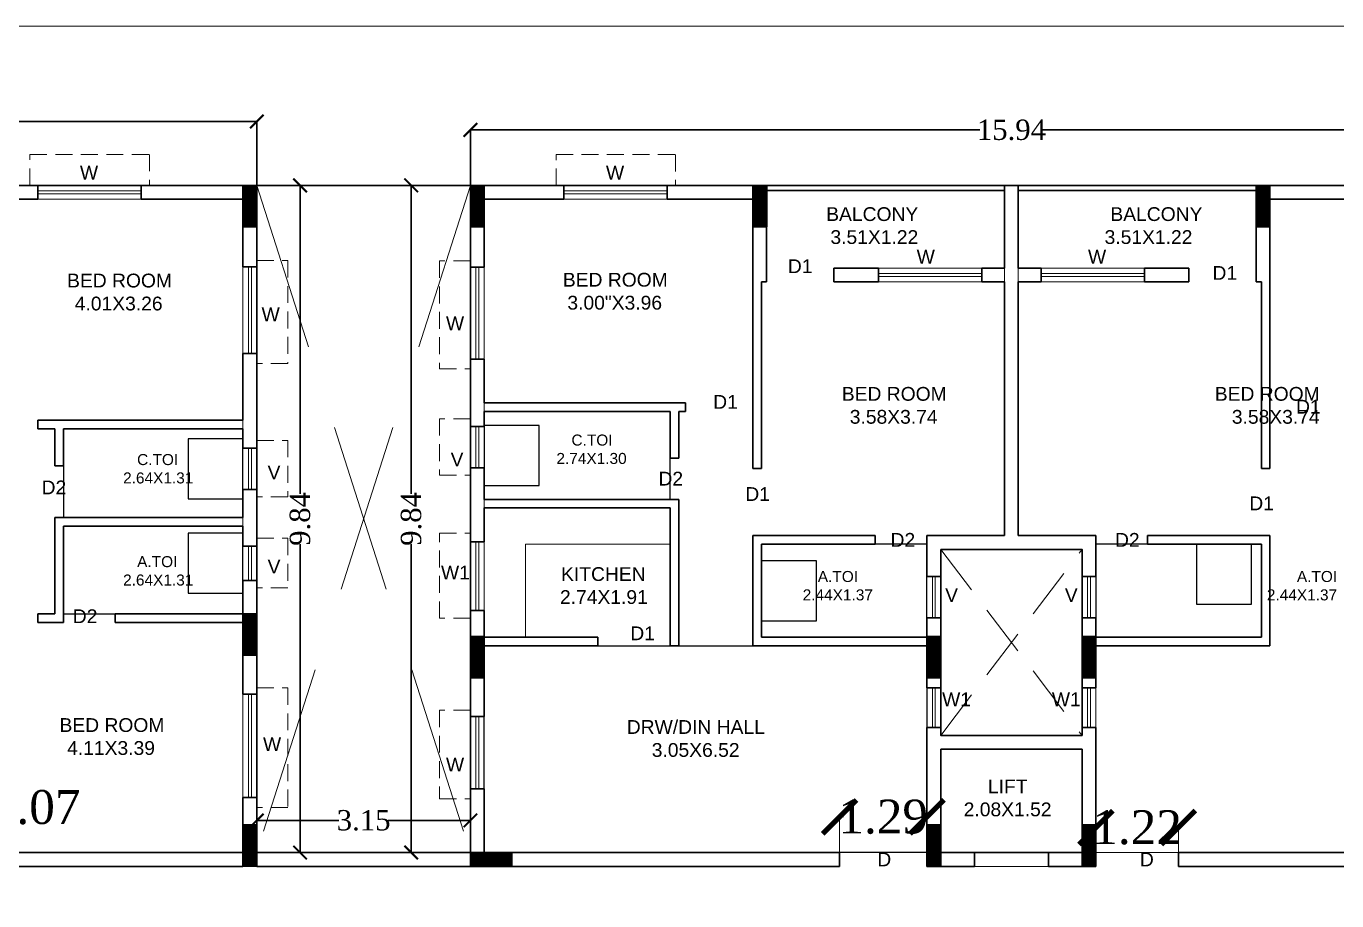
# Model space of a CAD drawing. Header units: metres. Extents: x 0 to 63445, y 32350 to 32804.
# Drawn here: x 63177.81 to 63197.13, y 32791.58 to 32804.48 of the extents above; entities that cross this region are included whole.
import ezdxf

# ---------------------------------------------------------------- set-up
doc = ezdxf.new("R2010")
doc.units = ezdxf.units.M
doc.header["$MEASUREMENT"] = 0
doc.header["$PDMODE"] = 34
doc.header["$PDSIZE"] = -10
for name, pattern in [('CONTINULUS', [0]), ('DASHED', [0.75, 0.5, -0.25]), ('DASHED2', [0.375, 0.25, -0.125])]:
    doc.linetypes.add(name, pattern=pattern)
doc.layers.get('0').update_dxf_attribs({"lineweight": 25})
doc.layers.add('BLK_1_FLR_0_BATH', color=3, linetype='Continuous', plot=False)
doc.layers.add('BLK_1_FLR_0_WATER_CLOSET', color=2, linetype='Continuous', plot=False)
for name, color, linetype, lineweight in [('BLK_1_FLR_0_BLT_UP_AREA', 14, 'DASHED', 9), ('BLK_1_FLR_0_BLT_UP_AREA_DEDUCT', 41, 'DASHED', 9), ('BLK_1_FLR_0_EXIT_WIDTH_DOOR', 7, 'Continuous', 0), ('BLK_1_FLR_0_LIFT_1', 1, 'DASHED', 9), ('BLK_1_FLR_0_UNITFA', 7, 'Continuous', 0), ('COLUMN', 1, 'Continuous', 30), ('DIM', 56, 'Continuous', 20), ('elev', 252, 'Continuous', 20), ('ELEVATION', 142, 'Continuous', 9), ('hatch', 251, 'Continuous', 20), ('TEXT-2', 65, 'Continuous', 18), ('wall', 7, 'Continuous', 30), ('window', 154, 'Continuous', 9)]:
    doc.layers.add(name, color=color, linetype=linetype, lineweight=lineweight)
doc.layers.add('BLK_1_FLR_0_CARPET_AREA', color=25, linetype='Continuous')
doc.layers.add('text', color=65, linetype='Continuous')
doc.styles.add('AutoDCRFont', font='arial.ttf')
doc.styles.get("Standard").update_dxf_attribs({"font": 'arial.ttf', "height": 0.4})
doc.styles.add('TNR', font='times.ttf', dxfattribs={"height": 0.5})
doc.dimstyles.new('ARCHANA', dxfattribs={"dimscale": 0, "dimtxt": 0.5, "dimasz": 0.5, "dimexe": 0, "dimexo": 0, "dimgap": 0, "dimtad": 0, "dimzin": 0, "dimdsep": 46, "dimtxsty": 'TNR', "dimblk": 'ARCHTICK', "dimcen": 0.09, "dimclrd": 36, "dimclre": 36, "dimclrt": 7, "dimadec": 0, "dimazin": 0, "dimtfac": 1, "dimtofl": 0, "dimtmove": 0, "dimatfit": 3, "dimldrblk": 'ARCHTICK', "dimfxl": 1, "dimfrac": 2, "dimtolj": 1, "dimtzin": 0, "dimlwd": -1, "dimlwe": -1, "dimarcsym": 0})

# ---------------------------------------------------------------- blocks, each defined once
blk = doc.blocks.new('A$C7D115503')
at = {"layer": 'COLUMN', "ltscale": 3}
h = blk.add_hatch(dxfattribs=at)
h.set_pattern_fill('ANSI31', color=256, style=0)
h.paths.add_polyline_path([(-14.36, -11.59), (-6.36, -11.59), (-6.36, 12.41), (-14.36, 12.41)])
at = {"layer": 'COLUMN', "ltscale": 0.05}
for p, q in [((-14.36, 12.41), (-6.36, 12.41)), ((-14.36, 12.41), (-14.36, -11.59)), ((-6.36, 12.41), (-6.36, -11.59)), ((-6.36, -11.59), (-14.36, -11.59))]:
    blk.add_line(p, q, dxfattribs=at)
blk = doc.blocks.new('_ArchTick')
at = {"color": 0, "linetype": 'ByBlock', "const_width": 0.15}
blk.add_lwpolyline([(-0.5, -0.5), (0.5, 0.5)], dxfattribs=at)
blk = doc.blocks.new('*D202')
at = {"layer": 'Defpoints', "color": 0, "ltscale": 0.5, "transparency": 16777216}
for p in [(63181.212, 32803.071), (63170.897, 32802.129), (63181.212, 32802.129)]:
    blk.add_point(p, dxfattribs=at)
at = {"layer": 'wall', "color": 36, "ltscale": 0.5, "transparency": 16777216}
for p, q in [((63170.897, 32802.129), (63170.897, 32803.071)), ((63170.897, 32803.071), (63175.609, 32803.071)), ((63181.212, 32803.071), (63176.5, 32803.071)), ((63181.212, 32802.129), (63181.212, 32803.071))]:
    blk.add_line(p, q, dxfattribs=at)
at = {"layer": 'wall', "color": 36, "ltscale": 0.5, "transparency": 16777216, "xscale": 0.2, "yscale": 0.2, "zscale": 0.2, "rotation": 180}
blk.add_blockref('_ArchTick', (63170.897, 32803.071), dxfattribs=at)
at = {"layer": 'wall', "color": 36, "ltscale": 0.5, "transparency": 16777216, "xscale": 0.2, "yscale": 0.2, "zscale": 0.2}
blk.add_blockref('_ArchTick', (63181.212, 32803.071), dxfattribs=at)
at = {"layer": 'wall', "color": 7, "ltscale": 0.5, "transparency": 16777216, "insert": (63176.054, 32803.071), "char_height": 0.5, "attachment_point": 5, "style": 'TNR'}
blk.add_mtext('\\A1;{\\H0.6x;10.31}', dxfattribs=at)
blk = doc.blocks.new('*D203')
at = {"layer": 'Defpoints', "color": 0, "ltscale": 0.5, "transparency": 16777216}
for p in [(63181.212, 32802.129), (63181.212, 32792.29), (63181.85, 32792.29)]:
    blk.add_point(p, dxfattribs=at)
at = {"layer": 'wall', "color": 36, "ltscale": 0.5, "transparency": 16777216}
for p, q in [((63181.212, 32802.129), (63181.85, 32802.129)), ((63181.85, 32802.129), (63181.85, 32797.581)), ((63181.85, 32792.29), (63181.85, 32796.838)), ((63181.212, 32792.29), (63181.85, 32792.29))]:
    blk.add_line(p, q, dxfattribs=at)
at = {"layer": 'wall', "color": 36, "ltscale": 0.5, "transparency": 16777216, "xscale": 0.2, "yscale": 0.2, "zscale": 0.2}
for p, rotation in [((63181.85, 32802.129), 90), ((63181.85, 32792.29), 270)]:
    blk.add_blockref('_ArchTick', p, dxfattribs=dict(at, rotation=rotation))
at = {"layer": 'wall', "color": 7, "ltscale": 0.5, "transparency": 16777216, "insert": (63181.85, 32797.21), "char_height": 0.5, "attachment_point": 5, "rotation": 90, "style": 'TNR'}
blk.add_mtext('\\A1;{\\H0.6x;9.84}', dxfattribs=at)
blk = doc.blocks.new('*D204')
at = {"layer": 'Defpoints', "color": 0, "ltscale": 0.5, "transparency": 16777216}
for p in [(63184.36, 32792.764), (63181.212, 32792.29), (63184.36, 32792.29)]:
    blk.add_point(p, dxfattribs=at)
at = {"layer": 'wall', "color": 36, "ltscale": 0.5, "transparency": 16777216}
for p, q in [((63181.212, 32792.29), (63181.212, 32792.764)), ((63181.212, 32792.764), (63182.422, 32792.764)), ((63184.36, 32792.764), (63183.15, 32792.764)), ((63184.36, 32792.29), (63184.36, 32792.764))]:
    blk.add_line(p, q, dxfattribs=at)
at = {"layer": 'wall', "color": 36, "ltscale": 0.5, "transparency": 16777216, "xscale": 0.2, "yscale": 0.2, "zscale": 0.2, "rotation": 180}
blk.add_blockref('_ArchTick', (63181.212, 32792.764), dxfattribs=at)
at = {"layer": 'wall', "color": 36, "ltscale": 0.5, "transparency": 16777216, "xscale": 0.2, "yscale": 0.2, "zscale": 0.2}
blk.add_blockref('_ArchTick', (63184.36, 32792.764), dxfattribs=at)
at = {"layer": 'wall', "color": 7, "ltscale": 0.5, "transparency": 16777216, "insert": (63182.786, 32792.764), "char_height": 0.5, "attachment_point": 5, "style": 'TNR'}
blk.add_mtext('\\A1;{\\H0.6x;3.15}', dxfattribs=at)
blk = doc.blocks.new('*D205')
at = {"layer": 'Defpoints', "color": 0, "ltscale": 0.5, "transparency": 16777216}
for p in [(63183.487, 32802.129), (63184.36, 32802.129), (63184.36, 32792.29)]:
    blk.add_point(p, dxfattribs=at)
at = {"layer": 'wall', "color": 36, "ltscale": 0.5, "transparency": 16777216}
for p, q in [((63184.36, 32802.129), (63183.487, 32802.129)), ((63183.487, 32802.129), (63183.487, 32797.581)), ((63183.487, 32792.29), (63183.487, 32796.838)), ((63184.36, 32792.29), (63183.487, 32792.29))]:
    blk.add_line(p, q, dxfattribs=at)
at = {"layer": 'wall', "color": 36, "ltscale": 0.5, "transparency": 16777216, "xscale": 0.2, "yscale": 0.2, "zscale": 0.2}
for p, rotation in [((63183.487, 32802.129), 90), ((63183.487, 32792.29), 270)]:
    blk.add_blockref('_ArchTick', p, dxfattribs=dict(at, rotation=rotation))
at = {"layer": 'wall', "color": 7, "ltscale": 0.5, "transparency": 16777216, "insert": (63183.487, 32797.21), "char_height": 0.5, "attachment_point": 5, "rotation": 90, "style": 'TNR'}
blk.add_mtext('\\A1;{\\H0.6x;9.84}', dxfattribs=at)
blk = doc.blocks.new('*D197')
at = {"layer": 'Defpoints', "color": 0, "ltscale": 0.5, "transparency": 16777216}
for p in [(63184.36, 32802.946), (63184.36, 32802.128), (63200.304, 32802.128)]:
    blk.add_point(p, dxfattribs=at)
at = {"layer": 'wall', "color": 36, "ltscale": 0.5, "transparency": 16777216}
for p, q in [((63184.36, 32802.128), (63184.36, 32802.946)), ((63184.36, 32802.946), (63191.867, 32802.946)), ((63200.304, 32802.946), (63192.797, 32802.946)), ((63200.304, 32802.128), (63200.304, 32802.946))]:
    blk.add_line(p, q, dxfattribs=at)
at = {"layer": 'wall', "color": 36, "ltscale": 0.5, "transparency": 16777216, "xscale": 0.2, "yscale": 0.2, "zscale": 0.2, "rotation": 180}
blk.add_blockref('_ArchTick', (63184.36, 32802.946), dxfattribs=at)
at = {"layer": 'wall', "color": 36, "ltscale": 0.5, "transparency": 16777216, "xscale": 0.2, "yscale": 0.2, "zscale": 0.2}
blk.add_blockref('_ArchTick', (63200.304, 32802.946), dxfattribs=at)
at = {"layer": 'wall', "color": 7, "ltscale": 0.5, "transparency": 16777216, "insert": (63192.332, 32802.946), "char_height": 0.5, "attachment_point": 5, "style": 'TNR'}
blk.add_mtext('\\A1;{\\H0.6x;15.94}', dxfattribs=at)
blk = doc.blocks.new('*D492')
at = {"layer": 'Defpoints', "color": 0, "ltscale": 3, "transparency": 16777216}
for p in [(0.832, 32800.914), (63266.308, 32800.914), (0, 32788.163)]:
    blk.add_point(p, dxfattribs=at)
at = {"layer": 'DIM', "ltscale": 3, "transparency": 16777216}
for p, q in [((5.832, 32800.914), (0.832, 32800.914)), ((0.832, 32800.914), (0.832, 32794.933)), ((0.832, 32788.163), (0.832, 32794.144)), ((0, 32788.163), (0.832, 32788.163))]:
    blk.add_line(p, q, dxfattribs=at)
at = {"layer": 'DIM', "ltscale": 3, "transparency": 16777216, "xscale": 0.05, "yscale": 0.05, "zscale": 0.05}
for p, rotation in [((0.832, 32800.914), 90), ((0.832, 32788.163), 270)]:
    blk.add_blockref('_ArchTick', p, dxfattribs=dict(at, rotation=rotation))
at = {"layer": 'DIM', "color": 7, "ltscale": 3, "transparency": 16777216, "insert": (0.832, 32794.538), "char_height": 0.4, "attachment_point": 5, "rotation": 90}
blk.add_mtext('\\A1;{\\H0.6x;12.75}', dxfattribs=at)
blk = doc.blocks.new('*D537')
at = {"layer": 'BLK_1_FLR_0_EXIT_WIDTH_DOOR', "color": 36, "ltscale": 0.5, "transparency": 16777216}
for p, q in [((63175.8, 32792.443), (63175.8, 32792.956)), ((63175.8, 32792.956), (63176.866, 32792.956)), ((63176.866, 32792.443), (63176.866, 32792.956)), ((63176.866, 32792.956), (63177.366, 32792.956))]:
    blk.add_line(p, q, dxfattribs=at)
at = {"layer": 'Defpoints', "color": 0, "ltscale": 0.5, "transparency": 16777216}
for p in [(63176.866, 32792.956), (63175.8, 32792.443), (63176.866, 32792.443)]:
    blk.add_point(p, dxfattribs=at)
at = {"layer": 'BLK_1_FLR_0_EXIT_WIDTH_DOOR', "color": 36, "ltscale": 0.5, "transparency": 16777216, "xscale": 0.5, "yscale": 0.5, "zscale": 0.5, "rotation": 180}
blk.add_blockref('_ArchTick', (63175.8, 32792.956), dxfattribs=at)
at = {"layer": 'BLK_1_FLR_0_EXIT_WIDTH_DOOR', "color": 36, "ltscale": 0.5, "transparency": 16777216, "xscale": 0.5, "yscale": 0.5, "zscale": 0.5}
blk.add_blockref('_ArchTick', (63176.866, 32792.956), dxfattribs=at)
at = {"layer": 'BLK_1_FLR_0_EXIT_WIDTH_DOOR', "color": 7, "ltscale": 0.5, "transparency": 16777216, "insert": (63177.953, 32792.956), "char_height": 0.5, "attachment_point": 5, "style": 'TNR'}
blk.add_mtext('\\A1;1.07', dxfattribs=at)
blk = doc.blocks.new('*D538')
at = {"layer": 'BLK_1_FLR_0_EXIT_WIDTH_DOOR', "color": 36, "ltscale": 0.5, "transparency": 16777216}
for p, q in [((63189.799, 32792.087), (63189.799, 32792.816)), ((63189.799, 32792.816), (63189.857, 32792.816)), ((63191.088, 32792.816), (63191.03, 32792.816)), ((63191.088, 32792.087), (63191.088, 32792.816))]:
    blk.add_line(p, q, dxfattribs=at)
at = {"layer": 'Defpoints', "color": 0, "ltscale": 0.5, "transparency": 16777216}
for p in [(63191.088, 32792.816), (63189.799, 32792.087), (63191.088, 32792.087)]:
    blk.add_point(p, dxfattribs=at)
at = {"layer": 'BLK_1_FLR_0_EXIT_WIDTH_DOOR', "color": 36, "ltscale": 0.5, "transparency": 16777216, "xscale": 0.5, "yscale": 0.5, "zscale": 0.5, "rotation": 180}
blk.add_blockref('_ArchTick', (63189.799, 32792.816), dxfattribs=at)
at = {"layer": 'BLK_1_FLR_0_EXIT_WIDTH_DOOR', "color": 36, "ltscale": 0.5, "transparency": 16777216, "xscale": 0.5, "yscale": 0.5, "zscale": 0.5}
blk.add_blockref('_ArchTick', (63191.088, 32792.816), dxfattribs=at)
at = {"layer": 'BLK_1_FLR_0_EXIT_WIDTH_DOOR', "color": 7, "ltscale": 0.5, "transparency": 16777216, "insert": (63190.443, 32792.816), "char_height": 0.5, "attachment_point": 5, "style": 'TNR'}
blk.add_mtext('\\A1;1.29', dxfattribs=at)
blk = doc.blocks.new('*D539')
at = {"layer": 'BLK_1_FLR_0_EXIT_WIDTH_DOOR', "color": 36, "ltscale": 0.5, "transparency": 16777216}
for p, q in [((63193.577, 32792.087), (63193.577, 32792.659)), ((63193.577, 32792.659), (63193.597, 32792.659)), ((63194.792, 32792.659), (63194.772, 32792.659)), ((63194.792, 32792.087), (63194.792, 32792.659))]:
    blk.add_line(p, q, dxfattribs=at)
at = {"layer": 'Defpoints', "color": 0, "ltscale": 0.5, "transparency": 16777216}
for p in [(63194.792, 32792.659), (63193.577, 32792.087), (63194.792, 32792.087)]:
    blk.add_point(p, dxfattribs=at)
at = {"layer": 'BLK_1_FLR_0_EXIT_WIDTH_DOOR', "color": 36, "ltscale": 0.5, "transparency": 16777216, "xscale": 0.5, "yscale": 0.5, "zscale": 0.5, "rotation": 180}
blk.add_blockref('_ArchTick', (63193.577, 32792.659), dxfattribs=at)
at = {"layer": 'BLK_1_FLR_0_EXIT_WIDTH_DOOR', "color": 36, "ltscale": 0.5, "transparency": 16777216, "xscale": 0.5, "yscale": 0.5, "zscale": 0.5}
blk.add_blockref('_ArchTick', (63194.792, 32792.659), dxfattribs=at)
at = {"layer": 'BLK_1_FLR_0_EXIT_WIDTH_DOOR', "color": 7, "ltscale": 0.5, "transparency": 16777216, "insert": (63194.184, 32792.659), "char_height": 0.5, "attachment_point": 5, "style": 'TNR'}
blk.add_mtext('\\A1;1.22', dxfattribs=at)

msp = doc.modelspace()

# ---------------------------------------------------------------- linework, layer by layer
at = {"layer": 'BLK_1_FLR_0_BATH', "color": 3}
for points in [[(63187.3028, 32798.7952), (63184.5633, 32798.7952), (63184.5633, 32797.4985), (63187.3028, 32797.4985)], [(63181.0084, 32798.5387), (63178.3651, 32798.5387), (63178.3651, 32797.2306), (63181.0084, 32797.2306)], [(63181.0084, 32797.1036), (63178.3651, 32797.1036), (63178.3651, 32795.8082), (63181.0084, 32795.8082)], [(63191.0875, 32796.8369), (63188.649, 32796.8369), (63188.649, 32795.4653), (63191.0875, 32795.4653)], [(63196.0152, 32796.8369), (63193.5767, 32796.8369), (63193.5767, 32795.4653), (63196.0152, 32795.4653)]]:
    msp.add_lwpolyline(points, close=True, dxfattribs=at)
at = {"layer": 'BLK_1_FLR_0_BLT_UP_AREA', "color": 14, "linetype": 'CONTINULUS', "ltscale": 0.05}
msp.add_lwpolyline([(63233.1315, 32802.1289), (63170.8719, 32802.1289), (63170.8719, 32800.52), (63170.2622, 32800.52), (63170.2622, 32798.67), (63169.7526, 32798.67), (63169.7526, 32798.67), (63169.7526, 32792.2394), (63170.8719, 32792.2394), (63170.8719, 32789.8009), (63169.7526, 32789.8009), (63169.7526, 32786.5623), (63184.3347, 32786.5623), (63184.3347, 32781.5203), (63184.3347, 32781.5203), (63184.3347, 32779.9114), (63233.1315, 32779.9114)], dxfattribs=at)
at = {"layer": 'BLK_1_FLR_0_BLT_UP_AREA_DEDUCT', "color": 14, "linetype": 'Continuous'}
for points in [[(63184.3601, 32792.087), (63181.2116, 32792.087), (63181.2116, 32802.1289), (63184.3601, 32802.1289)], [(63193.3736, 32796.7607), (63191.2907, 32796.7607), (63191.2907, 32794.0174), (63193.3736, 32794.0174)]]:
    msp.add_lwpolyline(points, close=True, dxfattribs=at)
at = {"layer": 'BLK_1_FLR_0_CARPET_AREA', "color": 14}
msp.add_lwpolyline([(63184.5633, 32795.3383), (63191.0875, 32795.3383), (63191.0875, 32792.2902), (63184.5633, 32792.2902)], close=True, dxfattribs=at)
at = {"layer": 'BLK_1_FLR_0_LIFT_1', "color": 1, "linetype": 'CONTINULUS', "ltscale": 0.05}
msp.add_lwpolyline([(63193.3736, 32793.8142), (63191.2907, 32793.8142), (63191.2907, 32792.2902), (63193.3736, 32792.2902)], close=True, dxfattribs=at)
at = {"layer": 'BLK_1_FLR_0_UNITFA', "color": 3, "ltscale": 0.5}
for points in [[(63192.2305, 32802.0516), (63192.2305, 32796.9639), (63191.0875, 32796.9639), (63191.0875, 32792.2902), (63184.5633, 32792.2902), (63184.5633, 32801.9246), (63188.5982, 32801.9246), (63188.5982, 32802.0516), (63192.2305, 32802.0516)], [(63192.4338, 32802.0516), (63192.4338, 32796.9639), (63193.5768, 32796.9639), (63193.5768, 32792.2902), (63200.101, 32792.2902), (63200.101, 32801.9246), (63196.0661, 32801.9246), (63196.0661, 32802.0516), (63192.4338, 32802.0516)], [(63169.8542, 32792.3156), (63170.8973, 32792.3156), (63170.8973, 32792.4426), (63176.9934, 32792.4426), (63176.9934, 32792.2902), (63181.0084, 32792.2902), (63181.0084, 32801.9256), (63171.1005, 32801.9256), (63171.1005, 32800.3168), (63170.4899, 32800.3168), (63170.4909, 32798.5387), (63169.8542, 32798.5387), (63169.8542, 32792.3156)]]:
    msp.add_lwpolyline(points, close=True, dxfattribs=at)
at = {"layer": 'BLK_1_FLR_0_WATER_CLOSET', "color": 3}
for points in [[(63185.372, 32798.5893), (63184.5633, 32798.5893), (63184.5633, 32797.7044), (63185.372, 32797.7044)], [(63181.0084, 32798.3915), (63180.1997, 32798.3915), (63180.1997, 32797.5066), (63181.0084, 32797.5066)], [(63181.0084, 32796.9992), (63180.1997, 32796.9992), (63180.1997, 32796.1142), (63181.0084, 32796.1142)], [(63195.8683, 32796.8369), (63195.0596, 32796.8369), (63195.0596, 32795.952), (63195.8683, 32795.952)], [(63189.4577, 32796.5935), (63188.649, 32796.5935), (63188.649, 32795.7086), (63189.4577, 32795.7086)]]:
    msp.add_lwpolyline(points, close=True, dxfattribs=at)
at = {"layer": 'elev', "ltscale": 0.05}
for p in [(63185.1729, 32795.4653), (63187.3028, 32796.8369)]:
    msp.add_line(p, (63185.1729, 32796.8369), dxfattribs=at)
at = {"layer": 'elev', "linetype": 'DASHED2', "ltscale": 3}
for p, q in [((63191.2907, 32796.7607), (63193.3736, 32794.0174)), ((63191.2907, 32794.0174), (63193.3736, 32796.7607))]:
    msp.add_line(p, q, dxfattribs=at)
at = {"layer": 'ELEVATION', "ltscale": 20}
msp.add_lwpolyline([(63164.5545, 32720.575), (63295.8612, 32720.575), (63295.8612, 32804.4763), (63164.5545, 32804.4763)], close=True, dxfattribs=at)
at = {"layer": 'hatch', "linetype": 'DASHED2', "ltscale": 10}
for p, q in [((63181.2116, 32802.1289), (63184.3601, 32792.2902)), ((63184.3601, 32802.1278), (63181.2116, 32792.2902))]:
    msp.add_line(p, q, dxfattribs=at)
at = {"layer": 'hatch'}
for p, q in [((63191.786, 32792.2902), (63193.0053, 32792.2902)), ((63191.786, 32792.087), (63193.0053, 32792.087))]:
    msp.add_line(p, q, dxfattribs=at)
at = {"layer": 'wall', "ltscale": 0.05}
for p, q in [((63177.0696, 32802.1289), (63177.9841, 32802.1289)), ((63179.5081, 32802.1289), (63181.0084, 32802.1289)), ((63181.2116, 32800.9259), (63181.2116, 32802.1289)), ((63184.3601, 32800.9203), (63184.3601, 32802.1278)), ((63185.7358, 32802.1278), (63184.3601, 32802.1278)), ((63188.522, 32802.1278), (63187.2598, 32802.1278)), ((63188.522, 32801.5181), (63188.522, 32802.1278)), ((63188.522, 32802.1278), (63192.2305, 32802.1278)), ((63188.5982, 32801.5181), (63188.5982, 32802.0516)), ((63188.5982, 32802.0516), (63192.2305, 32802.0516)), ((63192.2305, 32802.1278), (63192.2305, 32800.9085)), ((63192.2305, 32802.1278), (63192.4338, 32802.1278)), ((63192.2305, 32802.1278), (63192.2305, 32800.9085)), ((63192.4338, 32802.1278), (63192.2305, 32802.1278)), ((63192.4338, 32802.1278), (63192.2305, 32802.1278)), ((63192.2305, 32802.1278), (63192.4338, 32802.1278)), ((63192.4338, 32802.1278), (63192.4338, 32800.9085)), ((63196.1423, 32802.1278), (63192.4338, 32802.1278)), ((63192.4338, 32802.1278), (63192.4338, 32800.9085)), ((63196.0661, 32802.0516), (63192.4338, 32802.0516)), ((63196.0661, 32801.5181), (63196.0661, 32802.0516)), ((63196.1423, 32802.1278), (63197.4045, 32802.1278)), ((63196.1423, 32801.5181), (63196.1423, 32802.1278)), ((63177.0696, 32801.9256), (63177.9841, 32801.9256)), ((63177.9841, 32801.9256), (63177.9841, 32801.9383)), ((63179.5081, 32801.9256), (63181.0084, 32801.9256)), ((63181.0084, 32800.9259), (63181.0084, 32801.9256)), ((63184.5633, 32800.9203), (63184.5633, 32801.9246)), ((63185.7358, 32801.9246), (63184.5633, 32801.9246)), ((63185.7358, 32801.9246), (63185.7358, 32801.9373)), ((63188.522, 32801.9246), (63187.2598, 32801.9246)), ((63196.1423, 32801.9246), (63197.4045, 32801.9246)), ((63188.522, 32797.9545), (63188.522, 32801.5181)), ((63188.7252, 32800.7053), (63188.7252, 32801.5181)), ((63195.9391, 32800.7053), (63195.9391, 32801.5181)), ((63196.1423, 32797.9545), (63196.1423, 32801.5181)), ((63190.3718, 32800.9085), (63189.7159, 32800.9085)), ((63189.7159, 32800.7053), (63189.7159, 32800.9085)), ((63192.2305, 32800.9085), (63191.8958, 32800.9085)), ((63192.4338, 32800.9085), (63192.7685, 32800.9085)), ((63194.2925, 32800.9085), (63194.9484, 32800.9085)), ((63194.9484, 32800.7053), (63194.9484, 32800.9085)), ((63188.7252, 32800.7053), (63188.649, 32800.7053)), ((63188.649, 32797.9545), (63188.649, 32800.7053)), ((63190.3718, 32800.7053), (63189.7159, 32800.7053)), ((63192.2305, 32800.7053), (63191.8958, 32800.7053)), ((63192.2305, 32800.7053), (63192.2305, 32796.9639)), ((63192.2305, 32800.7053), (63192.2305, 32796.9639)), ((63192.4338, 32800.7053), (63192.7685, 32800.7053)), ((63192.4338, 32800.7053), (63192.4338, 32796.9639)), ((63192.4338, 32800.7053), (63192.4338, 32796.9639)), ((63194.2925, 32800.7053), (63194.9484, 32800.7053)), ((63195.9391, 32800.7053), (63196.0153, 32800.7053)), ((63196.0153, 32797.9545), (63196.0153, 32800.7053)), ((63181.0084, 32798.6657), (63181.0084, 32799.6473)), ((63181.2116, 32798.2539), (63181.2116, 32799.6473)), ((63184.3601, 32798.5732), (63184.3601, 32799.5667)), ((63184.5633, 32798.9222), (63184.5633, 32799.5667)), ((63187.4298, 32798.9222), (63184.5633, 32798.9222)), ((63187.5314, 32798.9222), (63184.5633, 32798.9222)), ((63187.5314, 32798.7952), (63187.5314, 32798.9222)), ((63184.5633, 32798.5732), (63184.5633, 32798.7952)), ((63187.3028, 32798.7952), (63184.5633, 32798.7952)), ((63187.3028, 32798.7952), (63184.5633, 32798.7952)), ((63187.3028, 32798.1081), (63187.3028, 32798.7952)), ((63187.5314, 32798.7952), (63187.4298, 32798.7952)), ((63187.4298, 32798.1081), (63187.4298, 32798.7952)), ((63177.9841, 32798.5387), (63177.9841, 32798.6657)), ((63178.1873, 32798.6657), (63177.9841, 32798.6657)), ((63178.2381, 32798.5387), (63177.9841, 32798.5387)), ((63181.0084, 32798.6657), (63178.0603, 32798.6657)), ((63181.0084, 32798.5387), (63178.3651, 32798.5387)), ((63181.0084, 32798.2539), (63181.0084, 32798.5387)), ((63187.4298, 32798.1081), (63187.3028, 32798.1081)), ((63178.3651, 32797.9926), (63178.2381, 32797.9926)), ((63184.3601, 32796.8747), (63184.3601, 32797.9636)), ((63184.5633, 32797.4985), (63184.5633, 32797.9636)), ((63188.649, 32797.9545), (63188.522, 32797.9545)), ((63188.649, 32797.9545), (63188.522, 32797.9545)), ((63196.0153, 32797.9545), (63196.1423, 32797.9545)), ((63196.0153, 32797.9545), (63196.1423, 32797.9545)), ((63181.0084, 32797.2306), (63181.0084, 32797.6442)), ((63181.2116, 32796.8092), (63181.2116, 32797.6442)), ((63187.4298, 32797.4985), (63184.5633, 32797.4985)), ((63184.5633, 32796.8747), (63184.5633, 32797.3715)), ((63187.3028, 32797.3715), (63184.5633, 32797.3715)), ((63187.3028, 32795.3383), (63187.3028, 32797.3715)), ((63187.4298, 32795.3383), (63187.4298, 32797.4985)), ((63181.0084, 32797.2306), (63178.2381, 32797.2306)), ((63181.0084, 32797.1036), (63178.3651, 32797.1036)), ((63181.0084, 32796.8092), (63181.0084, 32797.1036)), ((63190.3255, 32796.9639), (63188.522, 32796.9639)), ((63188.522, 32795.3383), (63188.522, 32796.9639)), ((63190.3255, 32796.9639), (63190.3255, 32796.8369)), ((63192.2305, 32796.9639), (63191.0875, 32796.9639)), ((63191.0875, 32796.9639), (63191.0875, 32796.3626)), ((63192.4338, 32796.9639), (63193.5768, 32796.9639)), ((63193.5768, 32796.9639), (63193.5768, 32796.3626)), ((63194.3388, 32796.9639), (63196.1423, 32796.9639)), ((63194.3388, 32796.9639), (63194.3388, 32796.8369)), ((63196.1423, 32795.3383), (63196.1423, 32796.9639)), ((63190.3255, 32796.8369), (63188.649, 32796.8369)), ((63188.649, 32795.4653), (63188.649, 32796.8369)), ((63193.3736, 32796.7607), (63191.2907, 32796.7607)), ((63191.2907, 32796.7607), (63191.2907, 32796.3626)), ((63193.3736, 32796.7607), (63193.3736, 32796.3626)), ((63194.3388, 32796.8369), (63196.0153, 32796.8369)), ((63196.0153, 32795.4653), (63196.0153, 32796.8369)), ((63181.0084, 32795.8082), (63181.0084, 32796.3042)), ((63181.2116, 32794.6241), (63181.2116, 32796.3042)), ((63184.3601, 32794.295), (63184.3601, 32795.8587)), ((63184.5633, 32795.4653), (63184.5633, 32795.8587)), ((63181.0084, 32794.6241), (63181.0084, 32795.6812)), ((63191.0875, 32795.753), (63191.0875, 32795.4653)), ((63191.2907, 32795.753), (63191.2907, 32794.72)), ((63193.3736, 32795.753), (63193.3736, 32794.72)), ((63193.5768, 32795.753), (63193.5768, 32795.4653)), ((63186.236, 32795.4653), (63184.5633, 32795.4653)), ((63186.236, 32795.3383), (63186.236, 32795.4653)), ((63188.649, 32795.4653), (63191.0875, 32795.4653)), ((63196.0153, 32795.4653), (63193.5768, 32795.4653)), ((63184.5633, 32794.295), (63184.5633, 32795.3383)), ((63186.236, 32795.3383), (63184.5633, 32795.3383)), ((63187.4298, 32795.3383), (63187.3028, 32795.3383)), ((63188.522, 32795.3383), (63191.0875, 32795.3383)), ((63191.0875, 32795.3383), (63191.0875, 32794.72)), ((63196.1423, 32795.3383), (63193.5768, 32795.3383)), ((63193.5768, 32795.3383), (63193.5768, 32794.72)), ((63191.0875, 32794.1358), (63191.0875, 32792.087)), ((63191.2907, 32794.1358), (63191.2907, 32794.0174)), ((63193.3736, 32794.1358), (63193.3736, 32794.0174)), ((63193.5768, 32794.1358), (63193.5768, 32792.087)), ((63191.2907, 32793.8142), (63191.2907, 32792.2902)), ((63193.3736, 32793.8142), (63193.3736, 32792.2902)), ((63181.0084, 32792.6966), (63181.0084, 32793.1001)), ((63181.2116, 32792.6966), (63181.2116, 32793.1001)), ((63184.3601, 32792.2902), (63184.3601, 32793.2282)), ((63184.5633, 32792.2902), (63184.5633, 32793.2282)), ((63189.7994, 32792.2902), (63184.5633, 32792.2902)), ((63189.7994, 32792.2902), (63189.7994, 32792.087)), ((63194.7922, 32792.2902), (63200.101, 32792.2902)), ((63194.7922, 32792.2902), (63194.7922, 32792.087))]:
    msp.add_line(p, q, dxfattribs=at)
at = {"layer": 'wall', "ltscale": 3}
for p, q in [((63177.9841, 32802.1289), (63177.9841, 32801.9256)), ((63179.5081, 32802.1289), (63179.5081, 32801.9256)), ((63185.7358, 32802.1278), (63185.7358, 32801.9246)), ((63187.2598, 32802.1278), (63187.2598, 32801.9246)), ((63181.0084, 32800.9259), (63181.2116, 32800.9259)), ((63184.5633, 32800.9203), (63184.3601, 32800.9203)), ((63190.3718, 32800.9085), (63190.3718, 32800.7053)), ((63191.8958, 32800.9085), (63191.8958, 32800.7053)), ((63192.7685, 32800.9085), (63192.7685, 32800.7053)), ((63194.2925, 32800.9085), (63194.2925, 32800.7053)), ((63181.0084, 32799.6473), (63181.2116, 32799.6473)), ((63184.5633, 32799.5667), (63184.3601, 32799.5667)), ((63184.5633, 32798.5732), (63184.3601, 32798.5732)), ((63181.0084, 32798.2539), (63181.2116, 32798.2539)), ((63184.5633, 32797.9636), (63184.3601, 32797.9636)), ((63181.0084, 32797.6442), (63181.2116, 32797.6442)), ((63181.0084, 32796.8092), (63181.2116, 32796.8092)), ((63184.3601, 32796.8747), (63184.5633, 32796.8747)), ((63191.0875, 32796.3626), (63191.2907, 32796.3626)), ((63193.5768, 32796.3626), (63193.3736, 32796.3626)), ((63181.0084, 32796.3042), (63181.2116, 32796.3042)), ((63184.3601, 32795.8587), (63184.5633, 32795.8587)), ((63191.0875, 32795.753), (63191.2907, 32795.753)), ((63193.5768, 32795.753), (63193.3736, 32795.753)), ((63181.0084, 32794.6241), (63181.2116, 32794.6241)), ((63191.0875, 32794.72), (63191.2907, 32794.72)), ((63193.5768, 32794.72), (63193.3736, 32794.72)), ((63184.5633, 32794.295), (63184.3601, 32794.295)), ((63191.0875, 32794.1358), (63191.2907, 32794.1358)), ((63193.5768, 32794.1358), (63193.3736, 32794.1358)), ((63181.0084, 32793.1001), (63181.2116, 32793.1001)), ((63184.5633, 32793.2282), (63184.3601, 32793.2282))]:
    msp.add_line(p, q, dxfattribs=at)
at = {"layer": 'wall'}
for p, q in [((63181.2116, 32802.1289), (63184.3601, 32802.1289)), ((63178.2381, 32798.5387), (63178.2381, 32797.9926)), ((63178.3651, 32798.5387), (63178.3651, 32797.9926)), ((63178.2381, 32797.2306), (63178.2381, 32795.8082)), ((63178.3651, 32797.1036), (63178.3651, 32795.6812)), ((63177.9841, 32795.8082), (63177.9841, 32795.6812)), ((63178.2381, 32795.8082), (63177.9841, 32795.8082)), ((63179.1271, 32795.8082), (63181.0084, 32795.8082)), ((63179.1271, 32795.8082), (63179.1271, 32795.6812)), ((63177.9841, 32795.6812), (63178.3651, 32795.6812)), ((63179.1271, 32795.6812), (63181.0084, 32795.6812)), ((63191.2907, 32794.0174), (63193.3736, 32794.0174)), ((63191.2907, 32793.8142), (63193.3736, 32793.8142)), ((63177.0696, 32792.2902), (63181.0084, 32792.2902)), ((63181.2116, 32792.2902), (63189.7994, 32792.2902)), ((63191.2907, 32792.2902), (63191.786, 32792.2902)), ((63191.786, 32792.2902), (63191.786, 32792.087)), ((63193.3736, 32792.2902), (63192.8783, 32792.2902)), ((63192.8783, 32792.2902), (63192.8783, 32792.087)), ((63177.0696, 32792.087), (63181.0084, 32792.087)), ((63181.2116, 32792.087), (63189.7994, 32792.087)), ((63191.0875, 32792.087), (63191.786, 32792.087)), ((63193.5768, 32792.087), (63192.8783, 32792.087))]:
    msp.add_line(p, q, dxfattribs=at)
at = {"layer": 'wall', "ltscale": 0.1}
for p, q in [((63184.5633, 32797.9636), (63184.5633, 32797.9058)), ((63181.0084, 32797.6442), (63181.0084, 32797.5865)), ((63181.0084, 32796.3042), (63181.0084, 32795.8082)), ((63191.0875, 32795.753), (63191.0875, 32795.6952)), ((63193.5768, 32795.753), (63193.5768, 32795.6952))]:
    msp.add_line(p, q, dxfattribs=at)
at = {"layer": 'wall', "ltscale": 0.5}
msp.add_line((63199.6946, 32792.087), (63194.7922, 32792.087), dxfattribs=at)
msp.add_lwpolyline([(63200.3042, 32779.9114), (63184.3601, 32779.9114), (63184.3601, 32789.7501), (63181.2116, 32789.7501), (63181.2116, 32786.5623), (63169.778, 32786.5623), (63169.778, 32789.8009), (63170.8973, 32789.8009), (63170.8973, 32792.2394), (63169.778, 32792.2394), (63169.778, 32798.67), (63170.2876, 32798.67), (63170.2876, 32800.52), (63170.8973, 32800.52), (63170.8973, 32802.1289), (63181.2116, 32802.1289), (63181.2116, 32792.2902), (63184.3601, 32792.2902), (63184.3601, 32802.1278), (63200.3042, 32802.1289)], dxfattribs=at)
for points in [[(63191.2907, 32796.7607), (63193.3736, 32796.7607), (63193.3736, 32794.0174), (63191.2907, 32794.0174)], [(63191.2907, 32793.8142), (63193.3736, 32793.8142), (63193.3736, 32792.2902), (63191.2907, 32792.2902)]]:
    msp.add_lwpolyline(points, close=True, dxfattribs=at)
at = {"layer": 'window'}
for p, q in [((63179.5081, 32802.1289), (63177.985, 32802.1289)), ((63179.5081, 32802.0489), (63177.985, 32802.0489)), ((63179.5081, 32802.0056), (63177.985, 32802.0056)), ((63187.2598, 32802.1278), (63185.7367, 32802.1278)), ((63187.2598, 32802.0478), (63185.7367, 32802.0478)), ((63187.2598, 32802.0045), (63185.7367, 32802.0045)), ((63179.5081, 32801.9256), (63177.985, 32801.9256)), ((63187.2598, 32801.9246), (63185.7367, 32801.9246)), ((63181.0084, 32799.6473), (63181.0084, 32800.925)), ((63181.0883, 32799.6473), (63181.0883, 32800.925)), ((63181.1316, 32799.6473), (63181.1316, 32800.925)), ((63181.2116, 32799.6473), (63181.2116, 32800.925)), ((63184.3601, 32799.5667), (63184.3601, 32800.9203)), ((63184.4401, 32799.5667), (63184.4401, 32800.9203)), ((63184.4834, 32799.5667), (63184.4834, 32800.9203)), ((63184.5633, 32799.5667), (63184.5633, 32800.9203)), ((63191.8958, 32800.9085), (63190.3718, 32800.9085)), ((63191.8958, 32800.8286), (63190.3727, 32800.8286)), ((63192.7685, 32800.9085), (63194.2925, 32800.9085)), ((63192.7685, 32800.8286), (63194.2916, 32800.8286)), ((63191.8958, 32800.7853), (63190.3727, 32800.7853)), ((63191.8958, 32800.7053), (63190.3727, 32800.7053)), ((63192.7685, 32800.7853), (63194.2916, 32800.7853)), ((63192.7685, 32800.7053), (63194.2916, 32800.7053)), ((63184.3601, 32798.5723), (63184.3601, 32798.5732)), ((63184.3601, 32797.9636), (63184.3602, 32798.5732)), ((63184.44, 32797.9636), (63184.4401, 32798.5732)), ((63184.44, 32798.5723), (63184.44, 32798.5732)), ((63184.4833, 32797.9636), (63184.4834, 32798.5732)), ((63184.4833, 32798.5723), (63184.4833, 32798.5732)), ((63184.5633, 32798.5723), (63184.5633, 32798.5732)), ((63184.5633, 32797.9636), (63184.5634, 32798.5732)), ((63181.0084, 32798.2529), (63181.0084, 32798.2539)), ((63181.0084, 32797.6442), (63181.0084, 32798.2539)), ((63181.0883, 32797.6442), (63181.0883, 32798.2539)), ((63181.0884, 32798.2529), (63181.0884, 32798.2539)), ((63181.1316, 32797.6442), (63181.1316, 32798.2539)), ((63181.1317, 32798.2529), (63181.1317, 32798.2539)), ((63181.2116, 32797.6442), (63181.2116, 32798.2539)), ((63181.2116, 32798.2529), (63181.2116, 32798.2539)), ((63181.0084, 32796.8083), (63181.0084, 32796.8092)), ((63181.0084, 32796.3042), (63181.0084, 32796.8092)), ((63181.0883, 32796.3042), (63181.0883, 32796.8092)), ((63181.0884, 32796.8083), (63181.0884, 32796.8092)), ((63181.1316, 32796.3042), (63181.1316, 32796.8092)), ((63181.1317, 32796.8083), (63181.1317, 32796.8092)), ((63181.2116, 32796.8083), (63181.2116, 32796.8092)), ((63181.2116, 32796.3042), (63181.2116, 32796.8092)), ((63184.3601, 32796.8747), (63184.3601, 32795.8587)), ((63184.4401, 32796.8747), (63184.4401, 32795.8587)), ((63184.4834, 32796.8747), (63184.4834, 32795.8587)), ((63184.5633, 32796.8747), (63184.5633, 32795.8587)), ((63191.0875, 32796.3617), (63191.0875, 32796.3626)), ((63191.0875, 32795.753), (63191.0875, 32796.3617)), ((63191.1675, 32796.3617), (63191.1675, 32796.3626)), ((63191.1675, 32795.753), (63191.1675, 32796.3617)), ((63191.2108, 32796.3617), (63191.2108, 32796.3626)), ((63191.2108, 32795.753), (63191.2108, 32796.3617)), ((63191.2907, 32796.3617), (63191.2907, 32796.3626)), ((63191.2907, 32795.753), (63191.2907, 32796.3617)), ((63193.3736, 32796.3617), (63193.3736, 32796.3626)), ((63193.3736, 32795.753), (63193.3736, 32796.3617)), ((63193.4535, 32796.3617), (63193.4535, 32796.3626)), ((63193.4535, 32795.753), (63193.4535, 32796.3617)), ((63193.4968, 32796.3617), (63193.4968, 32796.3626)), ((63193.4968, 32795.753), (63193.4968, 32796.3617)), ((63193.5768, 32796.3617), (63193.5768, 32796.3626)), ((63193.5768, 32795.753), (63193.5768, 32796.3617)), ((63191.0875, 32795.753), (63191.0875, 32795.753)), ((63193.5768, 32795.753), (63193.5768, 32795.753)), ((63181.0084, 32793.1001), (63181.0084, 32794.6232)), ((63181.0883, 32793.1001), (63181.0883, 32794.6232)), ((63181.1316, 32793.1001), (63181.1316, 32794.6232)), ((63181.2116, 32793.1001), (63181.2116, 32794.6232)), ((63191.0875, 32794.1358), (63191.0875, 32794.7191)), ((63191.1675, 32794.141), (63191.1675, 32794.7191)), ((63191.2108, 32794.141), (63191.2108, 32794.7191)), ((63191.2907, 32794.141), (63191.2907, 32794.7191)), ((63193.3736, 32794.141), (63193.3736, 32794.7191)), ((63193.4535, 32794.141), (63193.4535, 32794.7191)), ((63193.4968, 32794.141), (63193.4968, 32794.7191)), ((63193.5768, 32794.1358), (63193.5768, 32794.7191)), ((63184.3601, 32793.2334), (63184.3601, 32794.2941)), ((63184.4401, 32793.2334), (63184.4401, 32794.2941)), ((63184.4834, 32793.2334), (63184.4834, 32794.2941)), ((63184.5633, 32793.2282), (63184.5633, 32794.295))]:
    msp.add_line(p, q, dxfattribs=at)
at = {"layer": 'window', "color": 8, "linetype": 'DASHED2'}
for points in [[(63177.8698, 32802.1289), (63177.8698, 32802.5861), (63179.632, 32802.5861), (63179.632, 32802.1289)], [(63185.6215, 32802.1278), (63185.6215, 32802.585), (63187.3837, 32802.585), (63187.3837, 32802.1278)], [(63181.2116, 32801.0196), (63181.6688, 32801.0196), (63181.6688, 32799.5029), (63181.2116, 32799.5029)], [(63184.3601, 32801.0141), (63183.9029, 32801.0141), (63183.9029, 32799.4223), (63184.3601, 32799.4223)], [(63184.3601, 32798.6883), (63183.9029, 32798.6883), (63183.9029, 32797.8544), (63184.3601, 32797.8544)], [(63181.2116, 32798.369), (63181.6688, 32798.369), (63181.6688, 32797.535), (63181.2116, 32797.535)], [(63184.3601, 32795.7445), (63183.9029, 32795.7445), (63183.9029, 32796.9986), (63184.3601, 32796.9986)], [(63181.2116, 32796.9243), (63181.6688, 32796.9243), (63181.6688, 32796.195), (63181.2116, 32796.195)], [(63181.2116, 32794.7179), (63181.6688, 32794.7179), (63181.6688, 32792.9557), (63181.2116, 32792.9557)], [(63184.3601, 32794.3887), (63183.9029, 32794.3887), (63183.9029, 32793.0838), (63184.3601, 32793.0838)]]:
    msp.add_lwpolyline(points, dxfattribs=at)

# ---------------------------------------------------------------- block references
at = {"layer": 'COLUMN', "ltscale": 0.05, "yscale": 0.025400733691282, "zscale": 0.025400733691282}
for p, xscale, rotation in [((63181.3732, 32801.8346), -0.025400733691282, 180), ((63184.7249, 32801.8335), -0.025400733691282, 180), ((63188.8869, 32801.8335), -0.025400733691282, 180), ((63195.7774, 32801.8335), 0.025400733691282, 180), ((63181.3732, 32795.5139), -0.025400733691282, 180), ((63184.7249, 32795.1837), -0.025400733691282, 180), ((63191.4523, 32795.1837), -0.025400733691282, 180), ((63193.212, 32795.1837), 0.025400733691282, 180), ((63181.3732, 32792.4023), -0.025400733691282, 180), ((63191.4523, 32792.4023), -0.025400733691282, 180), ((63193.212, 32792.4023), 0.025400733691282, 180), ((63184.6755, 32791.9253), -0.025400733691282, 90)]:
    msp.add_blockref('A$C7D115503', p, dxfattribs=dict(at, xscale=xscale, rotation=rotation))

# ---------------------------------------------------------------- texts
at = {"layer": 'text'}
for s, insert, char_height, width, attachment_point in [(' BALCONY\\P3.51X1.22', (63190.9592, 32801.8069), 0.20321, 1.445887, 3), ('\\pi0.00625; BALCONY\\P\\pi0;3.51X1.22', (63193.7051, 32801.8069), 0.203206, 1.445887, 1), ('\\pi2.78953;D1', (63186.2483, 32800.8348), 0.203206, 5.867919, 7), ('\\pi2.04256;BED ROOM\\P\\pi2.15539;4.01X3.26', (63176.3739, 32800.827), 0.203206, 5.588511, 1), ('\\pi2.04256;BED ROOM\\P\\pi2.10916;3.00"X3.96', (63183.6796, 32800.839), 0.203206, 5.588511, 1), ('\\pi2.78953;D1', (63192.5054, 32800.7363), 0.203206, 5.867919, 7), ('\\pi2.04256;BED ROOM\\P\\pi2.1599;3.58X3.74', (63187.7899, 32799.156), 0.203206, 5.588511, 1), ('BED ROOM\\P3.58X3.74', (63196.8744, 32799.156), 0.20321, 5.588511, 3), ('\\pi2.78953;D1', (63185.1477, 32798.8344), 0.203206, 5.867919, 7), ('\\pi2.78953;D1', (63193.7371, 32798.764), 0.203206, 5.867919, 7), ('\\pi1.94594;C.TOI\\P\\pi1.72388;2.74X1.30', (63183.9029, 32798.4542), 0.162565, 4.465728, 1), ('\\pi1.94594;C.TOI\\P\\pi1.73929;2.64X1.31', (63177.5022, 32798.1666), 0.162565, 4.465728, 1), ('\\pi2.77095;D2', (63184.3601, 32797.7027), 0.203206, 5.867919, 7), ('\\pi2.77095,t6.22545;D2', (63175.2699, 32797.5729), 0.203206, 5.867919, 7), ('\\pi2.78953;D1', (63185.6215, 32797.4754), 0.203206, 5.867919, 7), ('\\pi2.78953;D1', (63193.048, 32797.3382), 0.203206, 5.867919, 7), ('\\pi2.77095;D2', (63187.78, 32796.7995), 0.203206, 5.867919, 7), ('\\pi2.77095;D2', (63191.0875, 32796.7995), 0.203206, 5.867919, 7), ('\\pi1.94655;A.TOI\\P\\pi1.73929;2.64X1.31', (63177.5022, 32796.6615), 0.162565, 4.465728, 1), ('\\pi2.1933;KITCHEN\\P\\pi2.17729;2.74X1.91', (63183.5024, 32796.4984), 0.203206, 5.588511, 1), ('\\pi1.94655;A.TOI\\P\\pi1.7236;2.44X1.37', (63187.5325, 32796.4424), 0.162565, 4.465728, 1), ('A.TOI\\P2.44X1.37', (63197.1318, 32796.4424), 0.16256, 4.465728, 3), ('\\pi2.77095,t6.22545;D2', (63175.7293, 32795.6735), 0.203206, 5.867919, 7), ('\\pi2.78953;D1', (63183.9262, 32795.4218), 0.203206, 5.867919, 7), ('\\pi2.04256;BED ROOM\\P\\pi2.15511;4.11X3.39', (63176.262, 32794.2723), 0.203206, 5.588511, 1), ('\\pi1.79292;DRW/DIN HALL\\P\\pi2.16052;3.05X6.52', (63184.8713, 32794.2435), 0.203206, 5.588511, 1), ('\\pi2.49031;LIFT\\P\\pi2.13332;2.08X1.52', (63189.4954, 32793.3671), 0.203206, 5.537709, 1), ('\\pi2.84996;D', (63187.5057, 32792.087), 0.203206, 5.867919, 7), ('\\pi2.84996;D', (63191.3754, 32792.087), 0.203206, 5.867919, 7)]:
    msp.add_mtext(s, dxfattribs=dict(at, insert=insert, char_height=char_height, width=width, attachment_point=attachment_point))
at = {"layer": 'TEXT-2', "width": 0.183842, "style": 'AutoDCRFont'}
for s, insert, char_height, attachment_point in [('W', (63178.8736, 32802.4186), 0.2032, 3), ('W', (63186.6253, 32802.4175), 0.2032, 3), ('W', (63191.2039, 32801.1788), 0.2032, 3), ('W', (63193.4604, 32801.1788), 0.2032, 1), ('W', (63181.5505, 32800.3283), 0.2032, 3), ('W', (63184.2675, 32800.1967), 0.2032, 3), ('V', (63184.2576, 32798.1895), 0.2032, 3), ('V', (63181.5604, 32797.9962), 0.2032, 3), ('V', (63181.5604, 32796.6086), 0.2032, 3), ('W1', (63184.352, 32796.5211), 0.20321, 3), ('V', (63191.545, 32796.1883), 0.2032, 3), ('V', (63193.1193, 32796.1883), 0.2032, 1), ('W1', (63191.7366, 32794.6513), 0.20321, 3), ('W1', (63192.9277, 32794.6513), 0.20321, 1), ('W', (63181.5712, 32793.9914), 0.2032, 3), ('W', (63184.2675, 32793.6887), 0.2032, 3)]:
    msp.add_mtext(s, dxfattribs=dict(at, insert=insert, char_height=char_height, attachment_point=attachment_point))

# ---------------------------------------------------------------- dimensions: what is measured, and where the dimension line sits
at = {"layer": 'BLK_1_FLR_0_EXIT_WIDTH_DOOR', "color": 1, "ltscale": 0.5}
for base, p1, p2, picture, middle in [((63176.8664, 32792.9557), (63175.7996, 32792.4426), (63176.8664, 32792.4426), '*D537', (63177.9528, 32792.9557)), ((63191.0875, 32792.8157), (63189.7994, 32792.087), (63191.0875, 32792.087), '*D538', (63190.4435, 32792.8157)), ((63194.7922, 32792.6588), (63193.5768, 32792.087), (63194.7922, 32792.087), '*D539', (63194.1845, 32792.6588))]:
    dim = msp.add_linear_dim(base=base, p1=p1, p2=p2, dimstyle='ARCHANA', override={"dimscale": 1, "dimfxl": 6, "dimarcsym": 1}, dxfattribs=at)
    dim.commit()
    dim.dimension.update_dxf_attribs({"geometry": picture, "text_midpoint": middle})
at = {"layer": 'DIM', "ltscale": 3}
dim = msp.add_linear_dim(base=(0.8318, 32800.9139), p1=(0, 32788.1627), p2=(63266.3084, 32800.9139), angle=90, text='{\\H0.6x;<>}', dimstyle='ARCHANA', override={"dimscale": 1, "dimtxt": 0.278, "dimasz": 0.05, "dimtxsty": 'Standard', "dimclrd": 256, "dimclre": 256, "dimfxl": 5, "dimfxlon": 1, "dimarcsym": 1}, dxfattribs=at)
dim.commit()
dim.dimension.update_dxf_attribs({"geometry": '*D492', "text_midpoint": (0.8318, 32794.5383)})
at = {"layer": 'wall', "ltscale": 0.5}
for base, p1, p2, picture, middle in [((63181.2116, 32803.0706), (63170.8973, 32802.1289), (63181.2116, 32802.1289), '*D202', (63176.0544, 32803.0706)), ((63184.3601, 32792.7643), (63181.2116, 32792.2902), (63184.3601, 32792.2902), '*D204', (63182.7858, 32792.7643))]:
    dim = msp.add_linear_dim(base=base, p1=p1, p2=p2, text='{\\H0.6x;<>}', dimstyle='ARCHANA', override={"dimscale": 1, "dimtxt": 0.3, "dimasz": 0.2, "dimfxl": 6, "dimarcsym": 1}, dxfattribs=at)
    dim.commit()
    dim.dimension.update_dxf_attribs({"geometry": picture, "text_midpoint": middle})
for base, p1, p2, angle, picture, middle in [((63184.3601, 32802.946), (63200.3042, 32802.1278), (63184.3601, 32802.1278), 180, '*D197', (63192.3322, 32802.946)), ((63181.8503, 32792.2902), (63181.2116, 32802.1289), (63181.2116, 32792.2902), 90, '*D203', (63181.8503, 32797.2095)), ((63183.4875, 32802.1289), (63184.3601, 32792.2902), (63184.3601, 32802.1289), 90, '*D205', (63183.4875, 32797.2095))]:
    dim = msp.add_linear_dim(base=base, p1=p1, p2=p2, angle=angle, text='{\\H0.6x;<>}', dimstyle='ARCHANA', override={"dimscale": 1, "dimtxt": 0.3, "dimasz": 0.2, "dimfxl": 6, "dimarcsym": 1}, dxfattribs=at)
    dim.commit()
    dim.dimension.update_dxf_attribs({"geometry": picture, "text_midpoint": middle})

doc.saveas('drawing.dxf')
